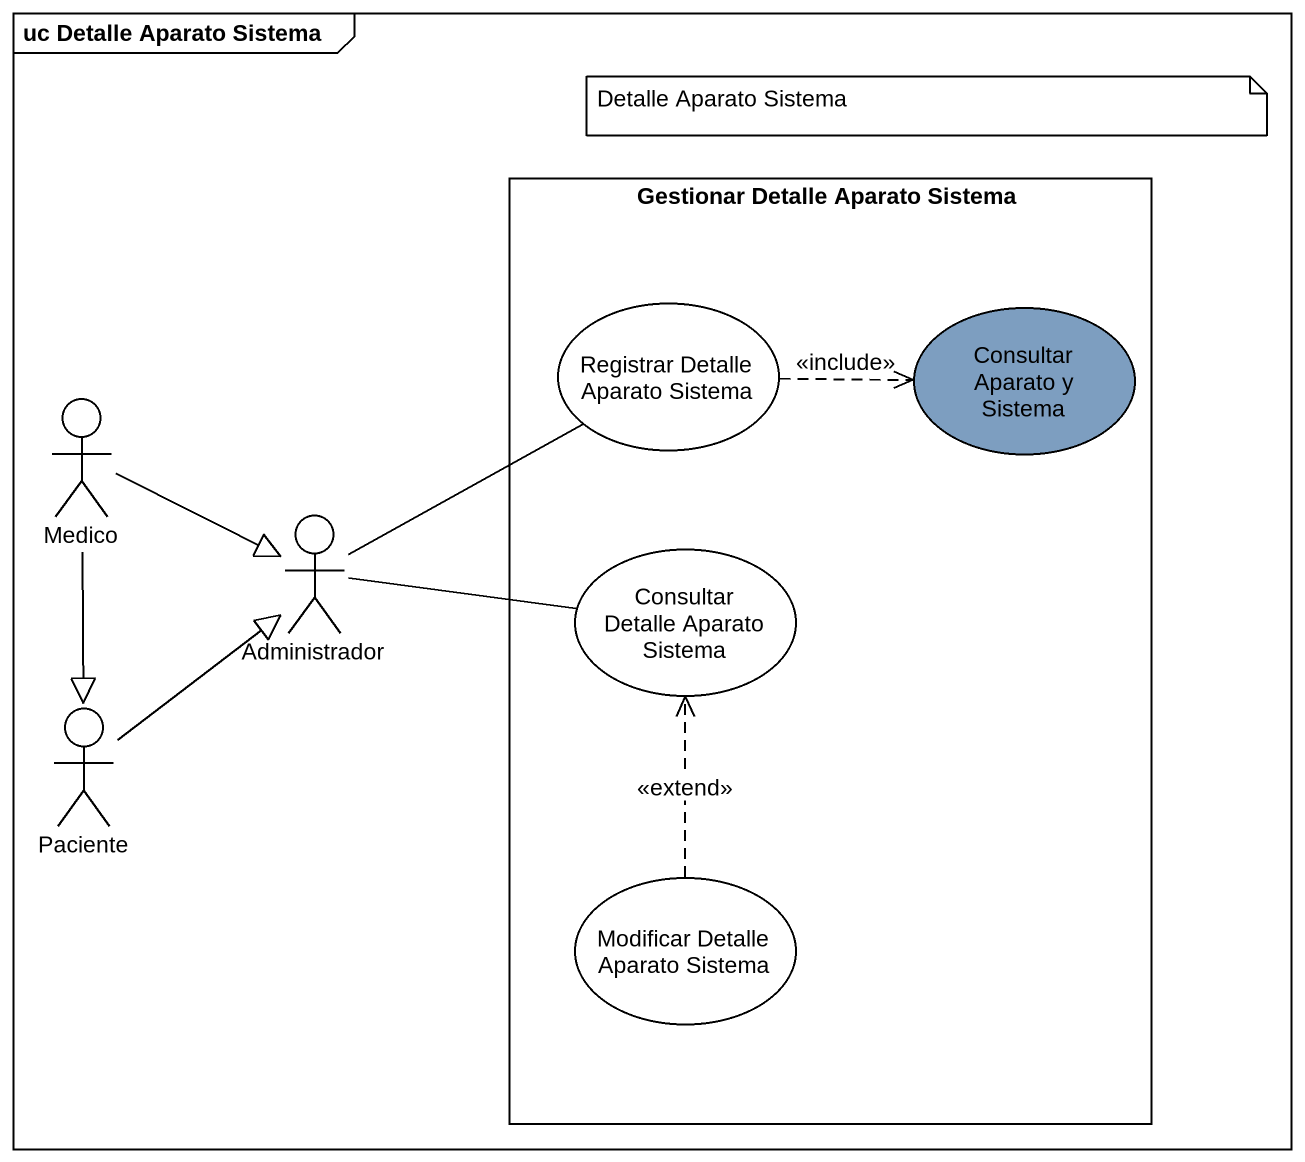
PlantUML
@startuml
mainframe uc Detalle Aparato Sistema
rectangle "Gestionar Detalle Aparato Sistema" as Gestionar_Detalle_Aparato {
  usecase "Registrar Detalle Aparato Sistema" as Registrar_Detalle_Aparato
  usecase "Consultar Aparato y Sistema" as Consultar_Aparato_y_Sistema #7D9EC0
  usecase "Consultar Detalle Aparato Sistema" as Consultar_Detalle_Aparato
  usecase "Modificar Detalle Aparato Sistema" as Modificar_Detalle_Aparato
}
actor Medico
actor Administrador
actor Paciente
Registrar_Detalle_Aparato .right.> Consultar_Aparato_y_Sistema : <<include>>
Medico -right-|> Administrador
Medico --|> Paciente
Administrador -up- Registrar_Detalle_Aparato
Administrador -right- Consultar_Detalle_Aparato
Paciente -up-|> Administrador
Modificar_Detalle_Aparato .up.> Consultar_Detalle_Aparato : <<extend>>
note as N1
  Detalle Aparato Sistema
end note
@enduml
